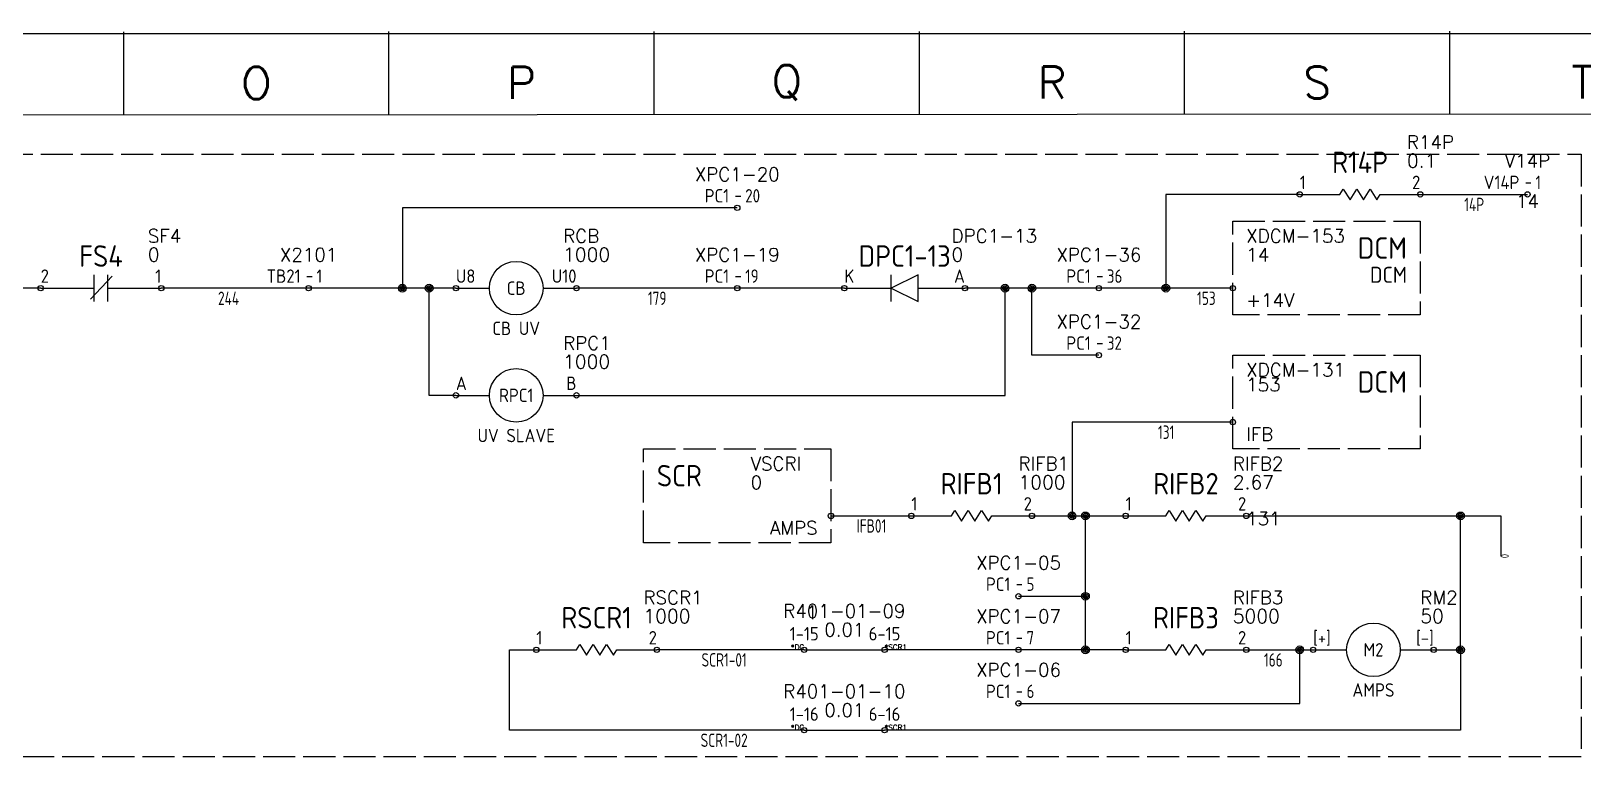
# Model space of a CAD drawing. Header units: millimetres. Extents: x -192 to 1556, y 0 to 646.
# Drawn here: x 690.7 to 980.4, y 510 to 645.5 of the extents above; entities that cross this region are included whole.
import ezdxf
from ezdxf.enums import TextEntityAlignment as Align

# ---------------------------------------------------------------- set-up
doc = ezdxf.new("R2010")
doc.units = ezdxf.units.MM
doc.header["$LTSCALE"] = 0.5
doc.linetypes.add('ACAD_ISO02W100', pattern=[15, 12, -3])
for name, color, linetype in [('LOCBOX', 7, 'ACAD_ISO02W100'), ('NETLIST', 50, 'Continuous'), ('OUTLINE_GRID', 7, 'Continuous'), ('SYMS', 7, 'Continuous'), ('WIREFIXED', 7, 'Continuous'), ('WIRES', 7, 'Continuous')]:
    doc.layers.add(name, color=color, linetype=linetype)
doc.styles.get("Standard").update_dxf_attribs({"font": 'txt.shx', "bigfont": 'gbcbig.shx'})
doc.styles.add('WD_IEC', font='isocp2.shx', dxfattribs={"width": 0.9, "height": 4})

# ---------------------------------------------------------------- blocks, each defined once
blk = doc.blocks.new('2010 Grid')
at = {"layer": 'OUTLINE_GRID'}
for p, q in [((850, 481.25), (0, 481.25)), ((590, 468.61), (590, 481.56)), ((631.25, 468.63), (631.25, 481.58)), ((672.5, 468.66), (672.5, 481.6)), ((713.75, 468.68), (713.75, 481.62)), ((755, 468.7), (755, 481.64)), ((796.25, 468.72), (796.25, 481.67)), ((837.5, 468.74), (12.5, 468.31))]:
    blk.add_line(p, q, dxfattribs=at)
at = {"layer": 'OUTLINE_GRID', "char_height": 5, "width": 17.7556, "attachment_point": 5}
for s, insert in [('O', (610.62, 473.59)), ('P', (651.88, 473.61)), ('Q', (693.12, 473.63)), ('R', (734.38, 473.65)), ('S', (775.62, 473.67)), ('T', (816.88, 473.69))]:
    blk.add_mtext(s, dxfattribs=dict(at, insert=insert))
blk = doc.blocks.new('CONTACT-NC')
for p, q in [((0, 0), (10, 0)), ((13.35, 2.25), (9.28, -2.05)), ((10, -2.5), (10, 2.5)), ((12.5, -2.5), (12.5, 2.5)), ((12.5, 0), (22.5, 0))]:
    blk.add_line(p, q)
for centre in [(0, 0), (22.5, 0)]:
    blk.add_circle(centre, 0.5)
at = {"style": 'WD_IEC', "flags": 1}
blk.add_attdef('LOC', text='', height=4, dxfattribs=at).set_placement((11.25, 11), align=Align.MIDDLE_CENTER)
at = {"style": 'WD_IEC'}
for tag, height, p in [('TAG1', 4, (11.25, 6)), ('DESC1', 2.5, (11.25, -5))]:
    blk.add_attdef(tag, text='', height=height, dxfattribs=at).set_placement(p, align=Align.MIDDLE_CENTER)
for tag, p, height, flags in [('TERM01', (0, 1), 2.5, 8), ('X4TERM01', (0, 0), 0.64, 1), ('X1TERM02', (22.5, 0), 0.64, 1)]:
    blk.add_attdef(tag, p, '', height=height, dxfattribs=dict(at, flags=flags))
at = {"style": 'WD_IEC', "flags": 8}
blk.add_attdef('TERM02', text='', height=2.5, dxfattribs=at).set_placement((22.5, 1), align=Align.RIGHT)
at = {"layer": 'NETLIST'}
for tag, p, height in [('NETTAG', (20, 8.5), 2.5), ('NETVALUE', (20, 5), 2.56)]:
    blk.add_attdef(tag, p, '', height=height, dxfattribs=at)
blk = doc.blocks.new('TBH-1')
blk.add_line((-0.33, 2.17), (0.65, 2.17))
blk.add_circle((0, 0), 0.5)
at = {"style": 'WD_IEC', "flags": 1}
blk.add_attdef('LOC', text='', height=4, dxfattribs=at).set_placement((-15, 7.5), align=Align.MIDDLE_LEFT)
at = {"style": 'WD_IEC'}
blk.add_attdef('TAG1', text='', height=2.5, dxfattribs=at).set_placement((-1.5, 1), align=Align.RIGHT)
at = {"style": 'WD_IEC', "width": 0.9}
blk.add_attdef('TERM01', (1.5, 1), '', height=2.5, dxfattribs=at)
at = {"style": 'WD_IEC', "flags": 1}
blk.add_attdef('X1TERM01', (0, 0), '', height=0.5, dxfattribs=at)
at = {"layer": 'NETLIST'}
for tag, p in [('NETTAG', (0, 5)), ('NETVALUE', (0, -2.5))]:
    blk.add_attdef(tag, text='', height=2.5, dxfattribs=at).set_placement(p, align=Align.CENTER)
blk = doc.blocks.new('WD_WNH2')
at = {"linetype": 'Continuous', "style": 'WD_IEC', "width": 0.8}
blk.add_attdef('WIRENO', text='', height=2.5, dxfattribs=at).set_placement((0, 0), align=Align.TOP_CENTER)
at = {"style": 'WD_IEC', "flags": 1}
for tag, p in [('W02USER', (0, -1.21)), ('W03USER', (0, -1.33)), ('W04USER', (0, -1.46)), ('W05USER', (0, -1.58)), ('W06USER', (0, -1.71)), ('W07USER', (0, -1.83)), ('W08USER', (0, -1.96)), ('W09USER', (0, -2.08)), ('W01USER', (0, -1.08)), ('W10USER', (0, -2.21))]:
    blk.add_attdef(tag, text='', height=0.08, dxfattribs=at).set_placement(p, align=Align.CENTER)
blk = doc.blocks.new('CONTACTOR-H')
for p, q in [((0, 0), (6.25, 0)), ((16.25, 0), (22.5, 0))]:
    blk.add_line(p, q)
for centre, radius in [((11.25, 0), 5), ((0, 0), 0.5), ((22.5, 0), 0.5)]:
    blk.add_circle(centre, radius)
at = {"style": 'WD_IEC', "flags": 1}
blk.add_attdef('LOC', text='', height=4, dxfattribs=at).set_placement((11.25, 8.5), align=Align.MIDDLE_CENTER)
at = {"style": 'WD_IEC'}
for tag, p, height, flags in [('TERM01', (0, 1), 2.5, 8), ('X4TERM01', (0, 0), 0.64, 1), ('X1TERM02', (22.5, 0), 0.64, 1)]:
    blk.add_attdef(tag, p, '', height=height, dxfattribs=dict(at, flags=flags))
at = {"style": 'WD_IEC', "flags": 8}
blk.add_attdef('TERM02', text='', height=2.5, dxfattribs=at).set_placement((22.5, 1), align=Align.RIGHT)
at = {"style": 'WD_IEC'}
for tag, height, p in [('TAG1', 4, (11.25, 0)), ('DESC1', 2.5, (11.25, -7.5))]:
    blk.add_attdef(tag, text='', height=height, dxfattribs=at).set_placement(p, align=Align.MIDDLE_CENTER)
at = {"layer": 'NETLIST'}
for tag, p, height in [('NETTAG', (20, 8.5), 2.5), ('NETVALUE', (20, 5), 2.56)]:
    blk.add_attdef(tag, p, '', height=height, dxfattribs=at)
blk = doc.blocks.new('WDDOT')
for radius in [0.72, 0.449, 0.223]:
    blk.add_circle((0, 0), radius)
blk = doc.blocks.new('DIODE-L')
for p, q in [((-22.5, 0), (-13.75, 0)), ((-13.75, -2.5), (-13.75, 2.5)), ((-8.75, 2.5), (-13.75, 0)), ((-13.75, 0), (-8.75, -2.5)), ((-8.75, -2.5), (-8.75, 2.5)), ((-8.75, 0), (0, 0))]:
    blk.add_line(p, q)
for centre in [(-22.5, 0), (0, 0)]:
    blk.add_circle(centre, 0.5)
at = {"style": 'WD_IEC', "flags": 1}
blk.add_attdef('LOC', text='', height=4, dxfattribs=at).set_placement((-11.25, 11), align=Align.MIDDLE_CENTER)
at = {"style": 'WD_IEC'}
for tag, height, p in [('TAG1', 4, (-11.25, 6)), ('DESC1', 2.5, (-11.25, -5))]:
    blk.add_attdef(tag, text='', height=height, dxfattribs=at).set_placement(p, align=Align.MIDDLE_CENTER)
for tag, p, height, flags in [('TERM01', (-22.5, 1), 2.5, 8), ('X4TERM01', (-22.5, 0), 0.64, 1), ('X1TERM02', (0, 0), 0.64, 1)]:
    blk.add_attdef(tag, p, '', height=height, dxfattribs=dict(at, flags=flags))
at = {"style": 'WD_IEC', "flags": 8}
blk.add_attdef('TERM02', text='', height=2.5, dxfattribs=at).set_placement((0, 1), align=Align.RIGHT)
at = {"layer": 'NETLIST'}
for tag, p, height in [('NETTAG', (-2.5, 8.5), 2.5), ('NETVALUE', (-2.5, 5), 2.56)]:
    blk.add_attdef(tag, p, '', height=height, dxfattribs=at)
blk = doc.blocks.new('DCM-2')
at = {"linetype": 'ACAD_ISO02W100'}
blk.add_lwpolyline([(0, 12.5), (35, 12.5), (35, -5), (0, -5)], close=True, dxfattribs=at)
blk.add_circle((0, 0), 0.5)
at = {"style": 'WD_IEC'}
for tag, height, flags, p in [('LOC', 4, 1, (32.5, 14.5)), ('DESC1', 3, 8, (32.5, 2.5))]:
    blk.add_attdef(tag, text='', height=height, dxfattribs=dict(at, flags=flags)).set_placement(p, align=Align.MIDDLE_RIGHT)
blk.add_attdef('TAG1', text='', height=4, dxfattribs=at).set_placement((32.5, 7.5), align=Align.MIDDLE_RIGHT)
at = {"style": 'WD_IEC', "flags": 1}
blk.add_attdef('X4TERM01', (0, 0), '', height=0.5, dxfattribs=at)
blk.add_attdef('TERMDESC01', text='', height=2.5).set_placement((2.5, -1), align=Align.TOP_LEFT)
blk.add_attdef('TERM01', text='', height=2.5).set_placement((2.5, -20), align=Align.BOTTOM_LEFT)
at = {"layer": 'NETLIST'}
for tag, p in [('NETTAG', (2.5, 8.5)), ('NETVALUE', (2.5, 5))]:
    blk.add_attdef(tag, p, '', height=2.5, dxfattribs=at)
blk = doc.blocks.new('DCM-1')
at = {"linetype": 'ACAD_ISO02W100'}
blk.add_lwpolyline([(-35, 12.5), (0, 12.5), (0, -5), (-35, -5)], close=True, dxfattribs=at)
blk.add_circle((0, 0), 0.5)
at = {"style": 'WD_IEC'}
for tag, height, flags, p in [('LOC', 4, 1, (-32.5, 14.5)), ('DESC1', 3, 9, (-32.5, 2.5))]:
    blk.add_attdef(tag, text='', height=height, dxfattribs=dict(at, flags=flags)).set_placement(p, align=Align.MIDDLE_LEFT)
blk.add_attdef('TAG1', text='', height=4, dxfattribs=at).set_placement((-32.5, 7.5), align=Align.MIDDLE_LEFT)
at = {"style": 'WD_IEC', "flags": 1}
blk.add_attdef('X1TERM01', (0, 0), '', height=0.5, dxfattribs=at)
blk.add_attdef('TERMDESC01', text='', height=2.5).set_placement((-2.5, -1), align=Align.TOP_RIGHT)
blk.add_attdef('TERM01', text='', height=2.5).set_placement((-2.5, -20), align=Align.BOTTOM_RIGHT)
at = {"layer": 'NETLIST'}
for tag, p in [('NETTAG', (-15, 8.5)), ('NETVALUE', (-15, 5))]:
    blk.add_attdef(tag, p, '', height=2.5, dxfattribs=at)
blk = doc.blocks.new('RESISTOR-1')
for p, q in [((0, 0), (7.5, 0)), ((7.5, 0), (8.12, 1)), ((8.12, 1), (9.38, -1)), ((9.38, -1), (10.62, 1)), ((10.62, 1), (11.88, -1)), ((11.88, -1), (13.12, 1)), ((13.12, 1), (14.38, -1)), ((14.38, -1), (15, 0)), ((15, 0), (22.5, 0))]:
    blk.add_line(p, q)
for centre in [(0, 0), (22.5, 0)]:
    blk.add_circle(centre, 0.5)
at = {"style": 'WD_IEC', "flags": 1}
blk.add_attdef('LOC', text='', height=4, dxfattribs=at).set_placement((11.25, 11), align=Align.MIDDLE_CENTER)
at = {"style": 'WD_IEC'}
for tag, height, p in [('TAG1', 4, (11.25, 6)), ('DESC1', 2.5, (10.75, -3))]:
    blk.add_attdef(tag, text='', height=height, dxfattribs=at).set_placement(p, align=Align.MIDDLE_CENTER)
for tag, p, height, flags in [('TERM01', (0, 1), 2.5, 8), ('X4TERM01', (0, 0), 0.64, 1), ('X1TERM02', (22.5, 0), 0.64, 1)]:
    blk.add_attdef(tag, p, '', height=height, dxfattribs=dict(at, flags=flags))
at = {"style": 'WD_IEC', "flags": 8}
blk.add_attdef('TERM02', text='', height=2.5, dxfattribs=at).set_placement((22.5, 1), align=Align.RIGHT)
at = {"layer": 'NETLIST'}
for tag, p, height in [('NETTAG', (20, 8.5), 2.5), ('NETVALUE', (20, 5), 2.56)]:
    blk.add_attdef(tag, p, '', height=height, dxfattribs=at)
blk = doc.blocks.new('WD_WNV2')
at = {"linetype": 'Continuous', "style": 'WD_IEC', "width": 0.8}
blk.add_attdef('WIRENO', text='', height=1.5, rotation=90, dxfattribs=at).set_placement((0, 0), align=Align.TOP_CENTER)
at = {"style": 'WD_IEC', "flags": 1}
for tag, p in [('W01USER', (1.86, -1.08)), ('W02USER', (1.86, -1.21)), ('W03USER', (1.86, -1.33)), ('W04USER', (1.86, -1.46)), ('W05USER', (1.86, -1.58)), ('W06USER', (1.86, -1.71)), ('W07USER', (1.86, -1.83)), ('W08USER', (1.86, -1.96)), ('W09USER', (1.86, -2.08)), ('W10USER', (1.86, -2.21))]:
    blk.add_attdef(tag, text='', height=0.08, dxfattribs=at).set_placement(p, align=Align.CENTER)
blk = doc.blocks.new('INTERCONNECT-H1')
blk.add_line((-2.5, 0), (12.5, 0))
for centre in [(-2.5, 0), (12.5, 0)]:
    blk.add_circle(centre, 0.5)
at = {"style": 'WD_IEC', "flags": 1}
for tag, height, p in [('LOC', 4, (5, 10)), ('TAG1', 4, (-2.43, 3.16)), ('DESC1', 2.5, (5, -2.5))]:
    blk.add_attdef(tag, text='', height=height, dxfattribs=at).set_placement(p, align=Align.MIDDLE_CENTER)
at = {"style": 'WD_IEC', "flags": 8}
for tag, p in [('TERM01', (-2.5, 1)), ('TERM02', (12.5, 1))]:
    blk.add_attdef(tag, text='', height=2.5, dxfattribs=at).set_placement(p, align=Align.BOTTOM_CENTER)
at = {"style": 'WD_IEC', "flags": 1}
blk.add_attdef('X4TERM01', (-2.5, 0), '', height=0.5, dxfattribs=at)
blk.add_attdef('X1TERM02', text='', height=0.5, dxfattribs=at).set_placement((12.5, 0), align=Align.RIGHT)
at = {"layer": 'NETLIST'}
for tag, p in [('NETTAG', (5, 6)), ('NETVALUE', (5, 2.5))]:
    blk.add_attdef(tag, text='', height=2.5, dxfattribs=at).set_placement(p, align=Align.CENTER)
blk.add_attdef('X4TERMDESC01', text='', height=1, dxfattribs=at).set_placement((-2.5, 0), align=Align.RIGHT)
blk.add_attdef('X1TERMDESC02', (12.5, 0), '', height=1, dxfattribs=at)

msp = doc.modelspace()

# ---------------------------------------------------------------- linework, layer by layer
at = {"layer": 'LOCBOX'}
msp.add_lwpolyline([(-192.5, 622.5), (980, 622.5), (980, 510), (-192.5, 510)], close=True, dxfattribs=at)
at = {"layer": 'WIRES'}
for p, q in [((927.5, 615), (902.5, 615)), ((902.5, 615), (902.5, 597.5)), ((950, 615), (970, 615)), ((822.5, 612.5), (760, 612.5)), ((760, 612.5), (760, 597.5)), ((692.5, 597.5), (675, 597.5)), ((742.5, 597.5), (715, 597.5)), ((770, 597.5), (742.5, 597.5)), ((765, 577.5), (765, 597.5)), ((822.5, 597.5), (792.5, 597.5)), ((842.5, 597.5), (822.5, 597.5)), ((890, 597.5), (865, 597.5)), ((872.5, 577.5), (872.5, 597.5)), ((877.5, 585), (877.5, 597.5)), ((915, 597.5), (890, 597.5)), ((890, 585), (877.5, 585)), ((770, 577.5), (765, 577.5)), ((792.5, 577.5), (872.5, 577.5)), ((915, 572.5), (885, 572.5)), ((885, 572.5), (885, 555)), ((840, 555), (855, 555)), ((877.5, 555), (895, 555)), ((887.5, 530), (887.5, 555)), ((917.5, 555), (965, 555)), ((957.5, 530), (957.5, 555)), ((965, 555), (965, 547.5)), ((875, 540), (887.5, 540)), ((780, 515), (780, 530)), ((780, 530), (785, 530)), ((835, 530), (807.5, 530)), ((875, 530), (850, 530)), ((887.5, 530), (875, 530)), ((895, 530), (887.5, 530)), ((917.5, 530), (930, 530)), ((927.5, 520), (927.5, 530)), ((952.5, 530), (957.5, 530)), ((957.5, 530), (957.5, 515)), ((875, 520), (927.5, 520)), ((835, 515), (780, 515)), ((957.5, 515), (850, 515))]:
    msp.add_line(p, q, dxfattribs=at)

# ---------------------------------------------------------------- block references
at = {"xscale": 1.2, "yscale": 1.2, "zscale": 1.2}
msp.add_blockref('2010 Grid', (0, 67.5), dxfattribs=at)
ref = msp.add_blockref('RESISTOR-1', (927.5, 615))
ref.add_attrib('NETTAG', 'R14P', (947.5, 623.5), dxfattribs={"layer": 'NETLIST', "height": 2.5})
ref.add_attrib('NETVALUE', '0.1', (947.5, 620), dxfattribs={"layer": 'NETLIST', "height": 2.56})
ref.add_attrib('TAG1', 'R14P', dxfattribs={"height": 4, "style": 'WD_IEC'}).set_placement((938.75, 621), align=Align.MIDDLE_CENTER)
ref.add_attrib('TERM01', '1', (927.5, 616), dxfattribs={"height": 2.5, "style": 'WD_IEC'})
ref.add_attrib('TERM02', '2', dxfattribs={"height": 2.5, "style": 'WD_IEC'}).set_placement((950, 616), align=Align.RIGHT)
for name, p, values in [('TBH-1', (822.5, 612.5), {'TAG1': 'PC1', 'TERM01': '20', 'NETTAG': 'XPC1-20'}), ('TBH-1', (970, 615), {'TAG1': 'V14P', 'TERM01': '1', 'NETTAG': 'V14P', 'NETVALUE': '14'}), ('TBH-1', (742.5, 597.5), {'TAG1': 'TB21', 'TERM01': '1', 'NETTAG': 'X2101'}), ('TBH-1', (822.5, 597.5), {'TAG1': 'PC1', 'TERM01': '19', 'NETTAG': 'XPC1-19'}), ('TBH-1', (890, 597.5), {'TAG1': 'PC1', 'TERM01': '36', 'NETTAG': 'XPC1-36'}), ('TBH-1', (890, 585), {'TAG1': 'PC1', 'TERM01': '32', 'NETTAG': 'XPC1-32'}), ('DCM-2', (915, 572.5), {'TERMDESC01': 'IFB', 'TAG1': 'DCM', 'TERM01': '131', 'NETTAG': 'XDCM-131'}), ('DCM-1', (840, 555), {'NETVALUE': '0', 'NETTAG': 'VSCRI', 'TERM01': '1', 'TAG1': 'SCR', 'TERMDESC01': 'AMPS'}), ('TBH-1', (875, 540), {'TAG1': 'PC1', 'TERM01': '5', 'NETTAG': 'XPC1-05'}), ('TBH-1', (875, 530), {'TAG1': 'PC1', 'TERM01': '7', 'NETTAG': 'XPC1-07'}), ('TBH-1', (875, 520), {'TAG1': 'PC1', 'TERM01': '6', 'NETTAG': 'XPC1-06'})]:
    msp.add_blockref(name, p).add_auto_attribs(values)
ref = msp.add_blockref('CONTACT-NC', (692.5, 597.5))
ref.add_attrib('TERM02', '1', dxfattribs={"height": 2.5, "style": 'WD_IEC'}).set_placement((715, 598.5), align=Align.RIGHT)
ref.add_attrib('TERM01', '2', (692.5, 598.5), dxfattribs={"height": 2.5, "style": 'WD_IEC'})
ref.add_attrib('TAG1', 'FS4', dxfattribs={"height": 4, "style": 'WD_IEC'}).set_placement((703.75, 603.5), align=Align.MIDDLE_CENTER)
ref.add_attrib('NETVALUE', '0', (712.5, 602.5), dxfattribs={"layer": 'NETLIST', "height": 2.56})
ref.add_attrib('NETTAG', 'SF4', (712.5, 606), dxfattribs={"layer": 'NETLIST', "height": 2.5})
ref = msp.add_blockref('CONTACTOR-H', (770, 597.5))
ref.add_attrib('TERM02', 'U10', dxfattribs={"height": 2.5, "style": 'WD_IEC'}).set_placement((792.5, 598.5), align=Align.RIGHT)
ref.add_attrib('TERM01', 'U8', (770, 598.5), dxfattribs={"height": 2.5, "style": 'WD_IEC'})
ref.add_attrib('DESC1', 'CB UV', dxfattribs={"height": 2.5, "style": 'WD_IEC'}).set_placement((781.25, 590), align=Align.MIDDLE_CENTER)
ref.add_attrib('TAG1', 'CB', dxfattribs={"height": 2.5, "style": 'WD_IEC'}).set_placement((781.25, 597.5), align=Align.MIDDLE_CENTER)
ref.add_attrib('NETVALUE', '1000', (790, 602.5), dxfattribs={"layer": 'NETLIST', "height": 2.56})
ref.add_attrib('NETTAG', 'RCB', (790, 606), dxfattribs={"layer": 'NETLIST', "height": 2.5})
ref = msp.add_blockref('DIODE-L', (865, 597.5))
ref.add_attrib('NETTAG', 'DPC1-13', (862.5, 606), dxfattribs={"layer": 'NETLIST', "height": 2.5})
ref.add_attrib('NETVALUE', '0', (862.5, 602.5), dxfattribs={"layer": 'NETLIST', "height": 2.56})
ref.add_attrib('TAG1', 'DPC1-13', dxfattribs={"height": 4, "style": 'WD_IEC'}).set_placement((853.75, 603.5), align=Align.MIDDLE_CENTER)
ref.add_attrib('TERM01', 'K', (842.5, 598.5), dxfattribs={"height": 2.5, "style": 'WD_IEC'})
ref.add_attrib('TERM02', 'A', dxfattribs={"height": 2.5, "style": 'WD_IEC'}).set_placement((865, 598.5), align=Align.RIGHT)
ref = msp.add_blockref('DCM-2', (915, 597.5))
ref.add_attrib('TERMDESC01', '+14V', dxfattribs={"height": 2.5}).set_placement((917.5, 596.5), align=Align.TOP_LEFT)
ref.add_attrib('DESC1', 'DCM', dxfattribs={"height": 3, "style": 'WD_IEC'}).set_placement((947.5, 600), align=Align.MIDDLE_RIGHT)
ref.add_attrib('TAG1', 'DCM', dxfattribs={"height": 4, "style": 'WD_IEC'}).set_placement((947.5, 605), align=Align.MIDDLE_RIGHT)
ref.add_attrib('TERM01', '153', dxfattribs={"height": 2.5}).set_placement((917.5, 577.5), align=Align.BOTTOM_LEFT)
ref.add_attrib('NETTAG', 'XDCM-153', (917.5, 606), dxfattribs={"layer": 'NETLIST', "height": 2.5})
ref.add_attrib('NETVALUE', '14', (917.5, 602.5), dxfattribs={"layer": 'NETLIST', "height": 2.5})
ref = msp.add_blockref('CONTACTOR-H', (770, 577.5))
ref.add_attrib('TERM02', 'B', dxfattribs={"height": 2.5, "style": 'WD_IEC'}).set_placement((792.5, 578.5), align=Align.RIGHT)
ref.add_attrib('TERM01', 'A', (770, 578.5), dxfattribs={"height": 2.5, "style": 'WD_IEC'})
ref.add_attrib('DESC1', 'UV SLAVE', dxfattribs={"height": 2.5, "style": 'WD_IEC'}).set_placement((781.25, 570), align=Align.MIDDLE_CENTER)
ref.add_attrib('TAG1', 'RPC1', dxfattribs={"height": 2.5, "style": 'WD_IEC'}).set_placement((781.25, 577.5), align=Align.MIDDLE_CENTER)
ref.add_attrib('NETVALUE', '1000', (790, 582.5), dxfattribs={"layer": 'NETLIST', "height": 2.56})
ref.add_attrib('NETTAG', 'RPC1', (790, 586), dxfattribs={"layer": 'NETLIST', "height": 2.5})
ref = msp.add_blockref('RESISTOR-1', (855, 555))
ref.add_attrib('NETTAG', 'RIFB1', (875, 563.5), dxfattribs={"layer": 'NETLIST', "height": 2.5})
ref.add_attrib('NETVALUE', '1000', (875, 560), dxfattribs={"layer": 'NETLIST', "height": 2.56})
ref.add_attrib('TAG1', 'RIFB1', dxfattribs={"height": 4, "style": 'WD_IEC'}).set_placement((866.25, 561), align=Align.MIDDLE_CENTER)
ref.add_attrib('TERM01', '1', (855, 556), dxfattribs={"height": 2.5, "style": 'WD_IEC'})
ref.add_attrib('TERM02', '2', dxfattribs={"height": 2.5, "style": 'WD_IEC'}).set_placement((877.5, 556), align=Align.RIGHT)
ref = msp.add_blockref('RESISTOR-1', (895, 555))
ref.add_attrib('NETTAG', 'RIFB2', (915, 563.5), dxfattribs={"layer": 'NETLIST', "height": 2.5})
ref.add_attrib('NETVALUE', '2.67', (915, 560), dxfattribs={"layer": 'NETLIST', "height": 2.56})
ref.add_attrib('TAG1', 'RIFB2', dxfattribs={"height": 4, "style": 'WD_IEC'}).set_placement((906.25, 561), align=Align.MIDDLE_CENTER)
ref.add_attrib('TERM01', '1', (895, 556), dxfattribs={"height": 2.5, "style": 'WD_IEC'})
ref.add_attrib('TERM02', '2', dxfattribs={"height": 2.5, "style": 'WD_IEC'}).set_placement((917.5, 556), align=Align.RIGHT)
ref = msp.add_blockref('RESISTOR-1', (785, 530))
ref.add_attrib('NETTAG', 'RSCR1', (805, 538.5), dxfattribs={"layer": 'NETLIST', "height": 2.5})
ref.add_attrib('NETVALUE', '1000', (805, 535), dxfattribs={"layer": 'NETLIST', "height": 2.56})
ref.add_attrib('TAG1', 'RSCR1', dxfattribs={"height": 4, "style": 'WD_IEC'}).set_placement((796.25, 536), align=Align.MIDDLE_CENTER)
ref.add_attrib('TERM01', '1', (785, 531), dxfattribs={"height": 2.5, "style": 'WD_IEC'})
ref.add_attrib('TERM02', '2', dxfattribs={"height": 2.5, "style": 'WD_IEC'}).set_placement((807.5, 531), align=Align.RIGHT)
ref = msp.add_blockref('RESISTOR-1', (895, 530))
ref.add_attrib('NETTAG', 'RIFB3', (915, 538.5), dxfattribs={"layer": 'NETLIST', "height": 2.5})
ref.add_attrib('NETVALUE', '5000', (915, 535), dxfattribs={"layer": 'NETLIST', "height": 2.56})
ref.add_attrib('TAG1', 'RIFB3', dxfattribs={"height": 4, "style": 'WD_IEC'}).set_placement((906.25, 536), align=Align.MIDDLE_CENTER)
ref.add_attrib('TERM01', '1', (895, 531), dxfattribs={"height": 2.5, "style": 'WD_IEC'})
ref.add_attrib('TERM02', '2', dxfattribs={"height": 2.5, "style": 'WD_IEC'}).set_placement((917.5, 531), align=Align.RIGHT)
ref = msp.add_blockref('CONTACTOR-H', (930, 530))
ref.add_attrib('TERM02', '[-]', dxfattribs={"height": 2.5, "style": 'WD_IEC'}).set_placement((952.5, 531), align=Align.RIGHT)
ref.add_attrib('TERM01', '[+]', (930, 531), dxfattribs={"height": 2.5, "style": 'WD_IEC'})
ref.add_attrib('DESC1', 'AMPS', dxfattribs={"height": 2.5, "style": 'WD_IEC'}).set_placement((941.25, 522.5), align=Align.MIDDLE_CENTER)
ref.add_attrib('TAG1', 'M2', dxfattribs={"height": 2.5, "style": 'WD_IEC'}).set_placement((941.25, 530), align=Align.MIDDLE_CENTER)
ref.add_attrib('NETVALUE', '50', (950, 535), dxfattribs={"layer": 'NETLIST', "height": 2.56})
ref.add_attrib('NETTAG', 'RM2', (950, 538.5), dxfattribs={"layer": 'NETLIST', "height": 2.5})
ref = msp.add_blockref('INTERCONNECT-H1', (837.5, 530))
ref.add_attrib('TERM02', '6-15', dxfattribs={"height": 2.5, "style": 'WD_IEC'}).set_placement((850, 531), align=Align.BOTTOM_CENTER)
ref.add_attrib('TERM01', '1-15', dxfattribs={"height": 2.5, "style": 'WD_IEC'}).set_placement((835, 531), align=Align.BOTTOM_CENTER)
ref.add_attrib('NETVALUE', '0.01', dxfattribs={"layer": 'NETLIST', "height": 2.5}).set_placement((842.5, 532.5), align=Align.CENTER)
ref.add_attrib('NETTAG', 'R401-01-09', dxfattribs={"layer": 'NETLIST', "height": 2.5}).set_placement((842.5, 536), align=Align.CENTER)
ref.add_attrib('X4TERMDESC01', '*DC', dxfattribs={"layer": 'NETLIST', "height": 1}).set_placement((835, 530), align=Align.RIGHT)
ref.add_attrib('X1TERMDESC02', '*SCR1', (850, 530), dxfattribs={"layer": 'NETLIST', "height": 1})
ref = msp.add_blockref('INTERCONNECT-H1', (837.5, 515))
ref.add_attrib('TERM02', '6-16', dxfattribs={"height": 2.5, "style": 'WD_IEC'}).set_placement((850, 516), align=Align.BOTTOM_CENTER)
ref.add_attrib('TERM01', '1-16', dxfattribs={"height": 2.5, "style": 'WD_IEC'}).set_placement((835, 516), align=Align.BOTTOM_CENTER)
ref.add_attrib('NETVALUE', '0.01', dxfattribs={"layer": 'NETLIST', "height": 2.5}).set_placement((842.5, 517.5), align=Align.CENTER)
ref.add_attrib('NETTAG', 'R401-01-10', dxfattribs={"layer": 'NETLIST', "height": 2.5}).set_placement((842.5, 521), align=Align.CENTER)
ref.add_attrib('X4TERMDESC01', '*DC', dxfattribs={"layer": 'NETLIST', "height": 1}).set_placement((835, 515), align=Align.RIGHT)
ref.add_attrib('X1TERMDESC02', '*SCR1', (850, 515), dxfattribs={"layer": 'NETLIST', "height": 1})
at = {"layer": 'SYMS'}
for p in [(760, 597.5), (765, 597.5), (872.5, 597.5), (877.5, 597.5), (902.5, 597.5), (885, 555), (887.5, 555), (957.5, 555), (887.5, 540), (887.5, 530), (927.5, 530), (957.5, 530)]:
    msp.add_blockref('WDDOT', p, dxfattribs=at)
at = {"layer": 'WIREFIXED'}
ref = msp.add_blockref('WD_WNH2', (960, 615), dxfattribs=at)
ref.add_attrib('WIRENOF', '14P', dxfattribs={"linetype": 'Continuous', "height": 2.5, "style": 'WD_IEC', "width": 0.8}).set_placement((960.06, 614.37), align=Align.TOP_CENTER)
ref = msp.add_blockref('WD_WNH2', (727.5, 597.5), dxfattribs=at)
ref.add_attrib('WIRENOF', '244', dxfattribs={"linetype": 'Continuous', "height": 2.5, "style": 'WD_IEC', "width": 0.8}).set_placement((727.56, 596.87), align=Align.TOP_CENTER)
ref = msp.add_blockref('WD_WNH2', (807.5, 597.5), dxfattribs=at)
ref.add_attrib('WIRENOF', '179', dxfattribs={"linetype": 'Continuous', "height": 2.5, "style": 'WD_IEC', "width": 0.8}).set_placement((807.56, 596.87), align=Align.TOP_CENTER)
ref = msp.add_blockref('WD_WNH2', (910, 597.5), dxfattribs=at)
ref.add_attrib('WIRENOF', '153', dxfattribs={"linetype": 'Continuous', "height": 2.5, "style": 'WD_IEC', "width": 0.8}).set_placement((910.06, 596.87), align=Align.TOP_CENTER)
ref = msp.add_blockref('WD_WNH2', (902.5, 572.5), dxfattribs=at)
ref.add_attrib('WIRENOF', '131', dxfattribs={"linetype": 'Continuous', "height": 2.5, "style": 'WD_IEC', "width": 0.8}).set_placement((902.56, 571.87), align=Align.TOP_CENTER)
ref = msp.add_blockref('WD_WNH2', (847.5, 555), dxfattribs=at)
ref.add_attrib('WIRENOF', 'IFB01', dxfattribs={"linetype": 'Continuous', "height": 2.5, "style": 'WD_IEC', "width": 0.8}).set_placement((847.56, 554.37), align=Align.TOP_CENTER)
ref = msp.add_blockref('WD_WNV2', (965, 547.5), dxfattribs=at)
ref.add_attrib('WIRENOF', '0', dxfattribs={"linetype": 'Continuous', "height": 1.5, "rotation": 90, "style": 'WD_IEC', "width": 0.8}).set_placement((965, 547.5), align=Align.TOP_CENTER)
ref = msp.add_blockref('WD_WNH2', (820, 530), dxfattribs=at)
ref.add_attrib('WIRENOF', 'SCR1-01', dxfattribs={"linetype": 'Continuous', "height": 2.5, "style": 'WD_IEC', "width": 0.8}).set_placement((820.06, 529.37), align=Align.TOP_CENTER)
ref = msp.add_blockref('WD_WNH2', (922.5, 530), dxfattribs=at)
ref.add_attrib('WIRENOF', '166', dxfattribs={"linetype": 'Continuous', "height": 2.5, "style": 'WD_IEC', "width": 0.8}).set_placement((922.56, 529.37), align=Align.TOP_CENTER)
ref = msp.add_blockref('WD_WNH2', (820, 515), dxfattribs=at)
ref.add_attrib('WIRENOF', 'SCR1-02', dxfattribs={"linetype": 'Continuous', "height": 2.5, "style": 'WD_IEC', "width": 0.8}).set_placement((820.06, 514.37), align=Align.TOP_CENTER)

doc.saveas('drawing.dxf')
